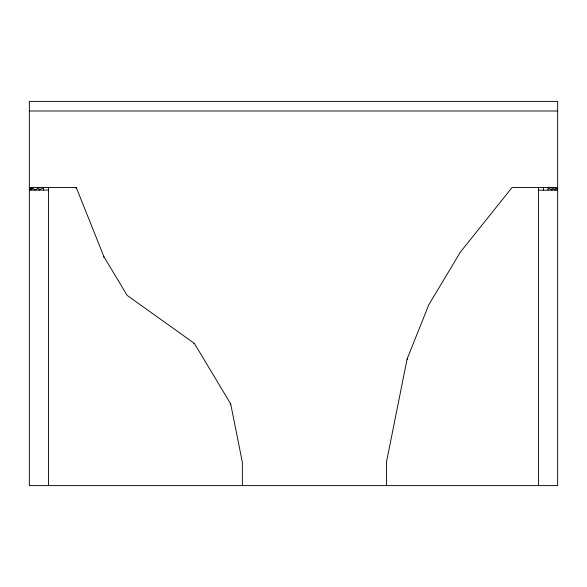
<?xml version="1.0" encoding="UTF-8"?>
<svg xmlns="http://www.w3.org/2000/svg" width="587" height="587" viewBox="0 0 587 587"><rect width="100%" height="100%" fill="white"/><g stroke="black" fill="none" stroke-linecap="round" stroke-linejoin="round"><path stroke-width="0.88" d="M538.44 190.195L557.65 190.085L556.997 188.119L555.075 187.51L512.062 187.51L460.487 251.977L428.759 304.858L407.099 359.017L386.444 462.262L386.444 485.61M75.826 188.163L76.266 187.51L31.925 187.51L30.003 188.258L29.35 190.085L48.56 190.085M193.864 343.843L194.356 343.395L230.706 403.981L242.365 462.262L242.365 485.61M103.407 257.121L103.994 256.827L76.266 187.51M230.089 404.216L230.706 403.981M29.35 110.994L557.65 110.994M548.045 190.195L548.045 187.51L555.075 187.51L556.417 188.2M407.099 359.017L407.723 359.207M548.045 187.51L552.022 190.195L552.022 187.502L555.075 190.195L555.075 187.51M194.356 343.395L127.122 295.364L103.994 256.827M556.997 188.119L556.997 190.195M543.408 187.51L543.408 190.195M538.44 187.51L538.44 485.61M48.56 187.51L48.56 485.61M43.592 190.085L43.592 187.51L38.955 190.085L38.955 187.51L34.978 190.085L31.925 187.51L30.003 188.258L30.003 190.085L31.925 187.51L31.925 190.085M557.65 101.39L29.35 101.39L29.35 485.61L557.65 485.61L557.65 101.39"/></g></svg>
